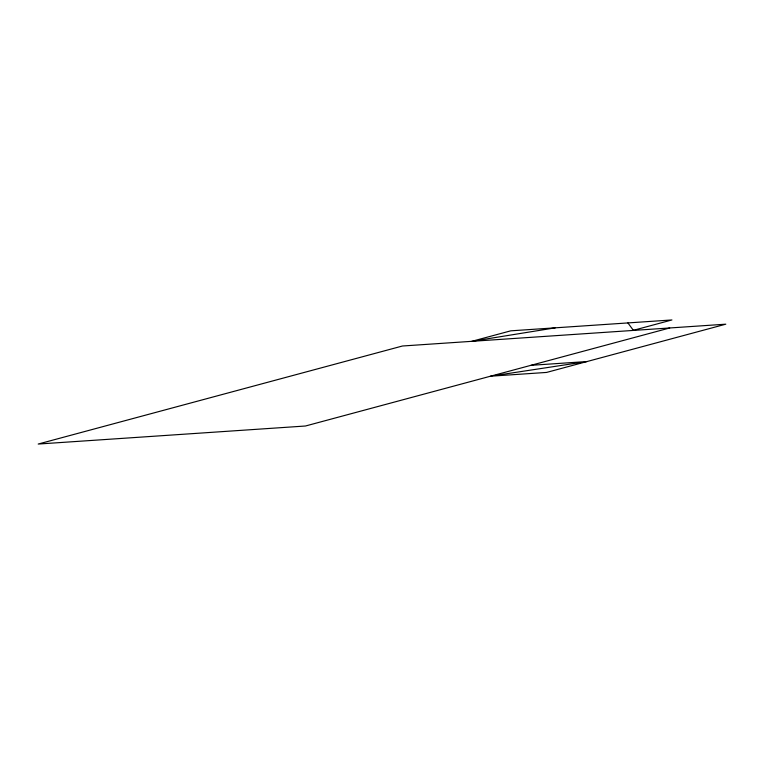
<?xml version="1.0" encoding="UTF-8"?>
<svg xmlns="http://www.w3.org/2000/svg" width="764" height="764" viewBox="0 0 764 764"><rect width="100%" height="100%" fill="white"/><g stroke="black" fill="none" stroke-linecap="round" stroke-linejoin="round"><path stroke-width="1.15" d="M632.898 330.459L671.928 319.954L510.782 330.831L471.741 341.336L555.323 327.823M669.713 327.976L305.457 426.006L38.2 444.046L402.456 346.006L725.8 324.184L546.566 372.431L490.469 376.213L587.038 361.534L530.942 365.326M627.913 322.924L633.423 330.42"/></g></svg>
